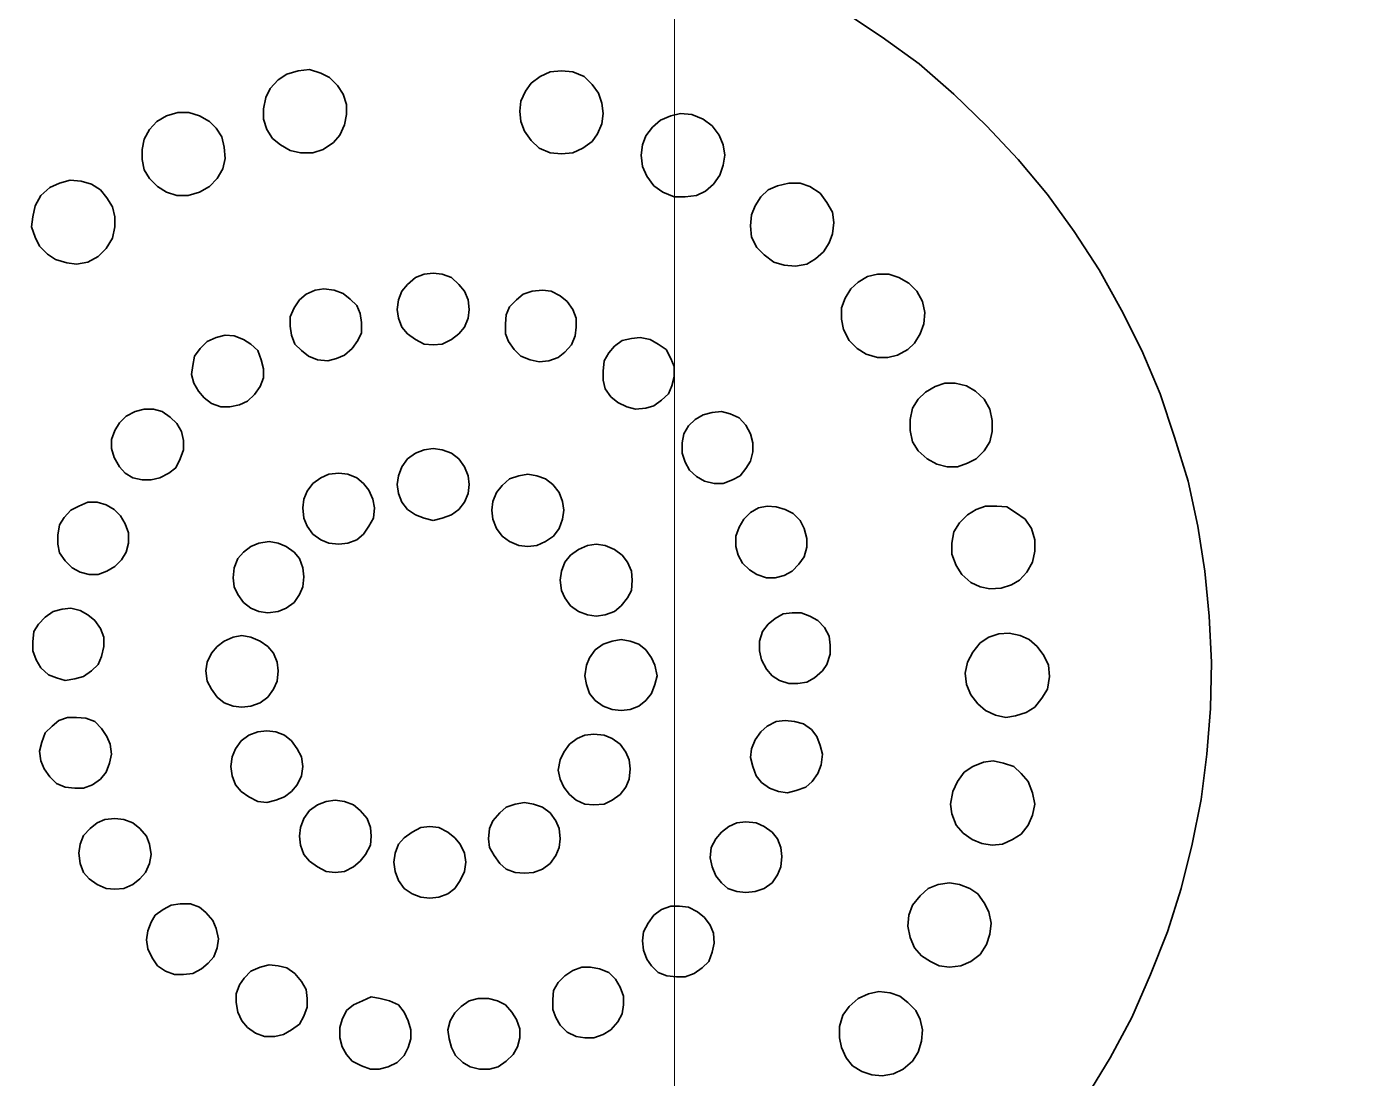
# Model space of a CAD drawing. Extents: x 3377 to 3790, y 1673 to 1846.
# Drawn here: x 3559.8056 to 3559.9181, y 1691.1385 to 1691.2265 of the extents above; entities that cross this region are included whole.
import ezdxf

# ---------------------------------------------------------------- set-up
doc = ezdxf.new("R2010")
doc.units = 0
doc.header["$LTSCALE"] = 2
doc.layers.add('. hachura', color=8, linetype='Continuous', lineweight=0)
doc.layers.add('A-PARED', color=4, linetype='Continuous')
doc.layers.add('Layer 1', color=7, linetype='Continuous')

# ---------------------------------------------------------------- blocks, each defined once
blk = doc.blocks.new('A$C65ee73db')
at = {"layer": 'Layer 1', "color": 8, "lineweight": 35}
for points in [[(0.00846, 0.40421), (0.01042, 0.40742)], [(0.025, 0.40448), (0.02579, 0.40515)], [(0.02579, 0.40515), (0.02661, 0.40554)], [(0.02661, 0.40554), (0.02755, 0.4057)], [(0.02755, 0.4057), (0.02841, 0.40562)], [(0.02841, 0.40562), (0.02924, 0.40535)], [(0.02924, 0.40535), (0.03002, 0.40488)], [(0.05966, 0.40495), (0.06041, 0.40515)], [(0.06041, 0.40515), (0.06123, 0.40515)], [(0.06123, 0.40515), (0.06201, 0.40495)], [(0.06887, 0.40495), (0.06962, 0.40515)], [(0.06962, 0.40515), (0.07036, 0.40515)], [(0.07036, 0.40515), (0.07111, 0.40488)], [(0.00665, 0.40084), (0.00846, 0.40421)], [(0.02453, 0.40374), (0.025, 0.40448)], [(0.03002, 0.40488), (0.03057, 0.40421)], [(0.03057, 0.40421), (0.03096, 0.40335)], [(0.05841, 0.40393), (0.05899, 0.40448)], [(0.05899, 0.40448), (0.05966, 0.40495)], [(0.06201, 0.40495), (0.06264, 0.4046)], [(0.06264, 0.4046), (0.06323, 0.40401)], [(0.06754, 0.40401), (0.06813, 0.4046)], [(0.06813, 0.4046), (0.06887, 0.40495)], [(0.07111, 0.40488), (0.07189, 0.40448)], [(0.07189, 0.40448), (0.07236, 0.40393)], [(0.02426, 0.4028), (0.02453, 0.40374)], [(0.03096, 0.40335), (0.03112, 0.40252)], [(0.05786, 0.40252), (0.05805, 0.40327)], [(0.05805, 0.40327), (0.05841, 0.40393)], [(0.06323, 0.40401), (0.06358, 0.40335)], [(0.06358, 0.40335), (0.06378, 0.4026)], [(0.06699, 0.4026), (0.06719, 0.40335)], [(0.06719, 0.40335), (0.06754, 0.40401)], [(0.07236, 0.40393), (0.07272, 0.40327)], [(0.07272, 0.40327), (0.07291, 0.40252)], [(0.02418, 0.40186), (0.02426, 0.4028)], [(0.02438, 0.40099), (0.02418, 0.40186)], [(0.03112, 0.40252), (0.03112, 0.40158)], [(0.04966, 0.40119), (0.05025, 0.40186)], [(0.05025, 0.40186), (0.05088, 0.40225)], [(0.05088, 0.40225), (0.05166, 0.40252)], [(0.05166, 0.40252), (0.05241, 0.40252)], [(0.05241, 0.40252), (0.05315, 0.40241)], [(0.05315, 0.40241), (0.0539, 0.40205)], [(0.0539, 0.40205), (0.05449, 0.40146)], [(0.05786, 0.40178), (0.05786, 0.40252)], [(0.05813, 0.40099), (0.05786, 0.40178)], [(0.06389, 0.40186), (0.0637, 0.40111)], [(0.06378, 0.4026), (0.06389, 0.40186)], [(0.06699, 0.40186), (0.06699, 0.4026)], [(0.06719, 0.40111), (0.06699, 0.40186)], [(0.07291, 0.40252), (0.07291, 0.40166)], [(0.07628, 0.40139), (0.07695, 0.40186)], [(0.07695, 0.40186), (0.07762, 0.40225)], [(0.07762, 0.40225), (0.07836, 0.40241)], [(0.07836, 0.40241), (0.07922, 0.40241)], [(0.07922, 0.40241), (0.07997, 0.40213)], [(0.07997, 0.40213), (0.08064, 0.40166)], [(0.00509, 0.39723), (0.00665, 0.40084)], [(0.02473, 0.40025), (0.02438, 0.40099)], [(0.03112, 0.40158), (0.03084, 0.40064)], [(0.04931, 0.40052), (0.04966, 0.40119)], [(0.05449, 0.40146), (0.05484, 0.40084)], [(0.05484, 0.40084), (0.05511, 0.40017)], [(0.05852, 0.40037), (0.05813, 0.40099)], [(0.0637, 0.40111), (0.06331, 0.40044)], [(0.06754, 0.40037), (0.06719, 0.40111)], [(0.07272, 0.40099), (0.07236, 0.40025)], [(0.07291, 0.40166), (0.07272, 0.40099)], [(0.07566, 0.39997), (0.07593, 0.40072)], [(0.07593, 0.40072), (0.07628, 0.40139)], [(0.08064, 0.40166), (0.08111, 0.40111)], [(0.08111, 0.40111), (0.08146, 0.40037)], [(0.02539, 0.39958), (0.02473, 0.40025)], [(0.02606, 0.39903), (0.02539, 0.39958)], [(0.0303, 0.3999), (0.02955, 0.39923)], [(0.03084, 0.40064), (0.0303, 0.3999)], [(0.04919, 0.39978), (0.04931, 0.40052)], [(0.04919, 0.39903), (0.04919, 0.39978)], [(0.05511, 0.40017), (0.05511, 0.39931)], [(0.05907, 0.39978), (0.05852, 0.40037)], [(0.05974, 0.39943), (0.05907, 0.39978)], [(0.06276, 0.3999), (0.06209, 0.39943)], [(0.06331, 0.40044), (0.06276, 0.3999)], [(0.06801, 0.39978), (0.06754, 0.40037)], [(0.06876, 0.39943), (0.06801, 0.39978)], [(0.07178, 0.39978), (0.07103, 0.39943)], [(0.07236, 0.40025), (0.07178, 0.39978)], [(0.07566, 0.39923), (0.07566, 0.39997)], [(0.08146, 0.40037), (0.08158, 0.39958)], [(0.08158, 0.39958), (0.08158, 0.39884)], [(0.02688, 0.39876), (0.02606, 0.39903)], [(0.02783, 0.39864), (0.02688, 0.39876)], [(0.02869, 0.39884), (0.02783, 0.39864)], [(0.02955, 0.39923), (0.02869, 0.39884)], [(0.04947, 0.39829), (0.04919, 0.39903)], [(0.05503, 0.39856), (0.05464, 0.3979)], [(0.05511, 0.39931), (0.05503, 0.39856)], [(0.06048, 0.39923), (0.05974, 0.39943)], [(0.06135, 0.39923), (0.06048, 0.39923)], [(0.06209, 0.39943), (0.06135, 0.39923)], [(0.06954, 0.39923), (0.06876, 0.39943)], [(0.07029, 0.39911), (0.06954, 0.39923)], [(0.07103, 0.39943), (0.07029, 0.39911)], [(0.07573, 0.39848), (0.07566, 0.39923)], [(0.07613, 0.39782), (0.07573, 0.39848)], [(0.08158, 0.39884), (0.0813, 0.39809)], [(0.04327, 0.39715), (0.04402, 0.39743)], [(0.04402, 0.39743), (0.04476, 0.39743)], [(0.04476, 0.39743), (0.04555, 0.39735)], [(0.04555, 0.39735), (0.04629, 0.39707)], [(0.04986, 0.39762), (0.04947, 0.39829)], [(0.05041, 0.39707), (0.04986, 0.39762)], [(0.05409, 0.39735), (0.05343, 0.39688)], [(0.05464, 0.3979), (0.05409, 0.39735)], [(0.07668, 0.39715), (0.07613, 0.39782)], [(0.08091, 0.39754), (0.08036, 0.39696)], [(0.0813, 0.39809), (0.08091, 0.39754)], [(0.00368, 0.39366), (0.00509, 0.39723)], [(0.02014, 0.39613), (0.02096, 0.39649)], [(0.02096, 0.39649), (0.02191, 0.3966)], [(0.02191, 0.3966), (0.02277, 0.39649)], [(0.02277, 0.39649), (0.02351, 0.39613)], [(0.04206, 0.39613), (0.04261, 0.39668)], [(0.04261, 0.39668), (0.04327, 0.39715)], [(0.04629, 0.39707), (0.04684, 0.39649)], [(0.04684, 0.39649), (0.04723, 0.39594)], [(0.05119, 0.39676), (0.05041, 0.39707)], [(0.05194, 0.3966), (0.05119, 0.39676)], [(0.05268, 0.3966), (0.05194, 0.3966)], [(0.05343, 0.39688), (0.05268, 0.3966)], [(0.07734, 0.39668), (0.07668, 0.39715)], [(0.07809, 0.39649), (0.07734, 0.39668)], [(0.07883, 0.39641), (0.07809, 0.39649)], [(0.07958, 0.3966), (0.07883, 0.39641)], [(0.08036, 0.39696), (0.07958, 0.3966)], [(0.08346, 0.39574), (0.08393, 0.39629)], [(0.08393, 0.39629), (0.08448, 0.39676)], [(0.08448, 0.39676), (0.08522, 0.39715)], [(0.08522, 0.39715), (0.08601, 0.39723)], [(0.08601, 0.39723), (0.08675, 0.39723)], [(0.08675, 0.39723), (0.0875, 0.39696)], [(0.0875, 0.39696), (0.08816, 0.39649)], [(0.08816, 0.39649), (0.08863, 0.39582)], [(0.01881, 0.39472), (0.01936, 0.39554)], [(0.01936, 0.39554), (0.02014, 0.39613)], [(0.02351, 0.39613), (0.02426, 0.39566)], [(0.02426, 0.39566), (0.02485, 0.395)], [(0.04159, 0.3946), (0.04178, 0.39535)], [(0.04178, 0.39535), (0.04206, 0.39613)], [(0.04723, 0.39594), (0.04751, 0.39519)], [(0.04751, 0.39519), (0.04759, 0.39441)], [(0.08318, 0.395), (0.08346, 0.39574)], [(0.08863, 0.39582), (0.08899, 0.39507)], [(0.08899, 0.39507), (0.0891, 0.39433)], [(0.01853, 0.39386), (0.01881, 0.39472)], [(0.02485, 0.395), (0.0252, 0.39413)], [(0.0252, 0.39413), (0.02539, 0.39319)], [(0.04167, 0.39378), (0.04159, 0.3946)], [(0.04759, 0.39441), (0.04751, 0.39366)], [(0.08307, 0.39425), (0.08318, 0.395)], [(0.08326, 0.39339), (0.08307, 0.39425)], [(0.0891, 0.39433), (0.08899, 0.39358)], [(0.00254, 0.39002), (0.00368, 0.39366)], [(0.01842, 0.39292), (0.01853, 0.39386)], [(0.01861, 0.39198), (0.01842, 0.39292)], [(0.02539, 0.39319), (0.02532, 0.39225)], [(0.04194, 0.39311), (0.04167, 0.39378)], [(0.04241, 0.39245), (0.04194, 0.39311)], [(0.04711, 0.39292), (0.04664, 0.39225)], [(0.04751, 0.39366), (0.04711, 0.39292)], [(0.08354, 0.39272), (0.08326, 0.39339)], [(0.08871, 0.39284), (0.08836, 0.39225)], [(0.08899, 0.39358), (0.08871, 0.39284)], [(0.019, 0.39123), (0.01861, 0.39198)], [(0.02532, 0.39225), (0.025, 0.39143)], [(0.043, 0.39198), (0.04241, 0.39245)], [(0.04374, 0.39158), (0.043, 0.39198)], [(0.04602, 0.39178), (0.04523, 0.39151)], [(0.04664, 0.39225), (0.04602, 0.39178)], [(0.08412, 0.39205), (0.08354, 0.39272)], [(0.08467, 0.39158), (0.08412, 0.39205)], [(0.08769, 0.39178), (0.08703, 0.39143)], [(0.08836, 0.39225), (0.08769, 0.39178)], [(0.01955, 0.39049), (0.019, 0.39123)], [(0.02438, 0.39064), (0.02371, 0.39002)], [(0.025, 0.39143), (0.02438, 0.39064)], [(0.04449, 0.39151), (0.04374, 0.39158)], [(0.04523, 0.39151), (0.04449, 0.39151)], [(0.06389, 0.39049), (0.06464, 0.39076)], [(0.06464, 0.39076), (0.06538, 0.39084)], [(0.06538, 0.39084), (0.06613, 0.39076)], [(0.06613, 0.39076), (0.06687, 0.39049)], [(0.08542, 0.39131), (0.08467, 0.39158)], [(0.08628, 0.39131), (0.08542, 0.39131)], [(0.08703, 0.39143), (0.08628, 0.39131)], [(0.0016, 0.38633), (0.00254, 0.39002)], [(0.02022, 0.39002), (0.01955, 0.39049)], [(0.02108, 0.3897), (0.02022, 0.39002)], [(0.02191, 0.38955), (0.02108, 0.3897)], [(0.02285, 0.3897), (0.02191, 0.38955)], [(0.02371, 0.39002), (0.02285, 0.3897)], [(0.03629, 0.38888), (0.03676, 0.38955)], [(0.03676, 0.38955), (0.03743, 0.39002)], [(0.03743, 0.39002), (0.03818, 0.39029)], [(0.03818, 0.39029), (0.03896, 0.39037)], [(0.03896, 0.39037), (0.0397, 0.39029)], [(0.0397, 0.39029), (0.04045, 0.39002)], [(0.04045, 0.39002), (0.041, 0.38955)], [(0.041, 0.38955), (0.04147, 0.38896)], [(0.06284, 0.38935), (0.06331, 0.39002)], [(0.06331, 0.39002), (0.06389, 0.39049)], [(0.06687, 0.39049), (0.06754, 0.39002)], [(0.06754, 0.39002), (0.06801, 0.38935)], [(0.08965, 0.38923), (0.09024, 0.3897)], [(0.09024, 0.3897), (0.09099, 0.39002)], [(0.09099, 0.39002), (0.09173, 0.39009)], [(0.09173, 0.39009), (0.09248, 0.39002)], [(0.09248, 0.39002), (0.09322, 0.3897)], [(0.09322, 0.3897), (0.09389, 0.38923)], [(0.03602, 0.38821), (0.03629, 0.38888)], [(0.04147, 0.38896), (0.04178, 0.38821)], [(0.05531, 0.38794), (0.05597, 0.38841)], [(0.05597, 0.38841), (0.05672, 0.38868)], [(0.05672, 0.38868), (0.05746, 0.38876)], [(0.05746, 0.38876), (0.05825, 0.38868)], [(0.05825, 0.38868), (0.05899, 0.38841)], [(0.05899, 0.38841), (0.05954, 0.38794)], [(0.06237, 0.38782), (0.06248, 0.3886)], [(0.06248, 0.3886), (0.06284, 0.38935)], [(0.06801, 0.38935), (0.06829, 0.3886)], [(0.06829, 0.3886), (0.0684, 0.38782)], [(0.07178, 0.38821), (0.07252, 0.3886)], [(0.07252, 0.3886), (0.0733, 0.38868)], [(0.0733, 0.38868), (0.07405, 0.3886)], [(0.07405, 0.3886), (0.07479, 0.38821)], [(0.08883, 0.38794), (0.08918, 0.38868)], [(0.08918, 0.38868), (0.08965, 0.38923)], [(0.09389, 0.38923), (0.09436, 0.38868)], [(0.09436, 0.38868), (0.09463, 0.38794)], [(0.03594, 0.38735), (0.03602, 0.38821)], [(0.03602, 0.38661), (0.03594, 0.38735)], [(0.04178, 0.38821), (0.04194, 0.38747)], [(0.04194, 0.38747), (0.04186, 0.38661)], [(0.05456, 0.38661), (0.05484, 0.38727)], [(0.05484, 0.38727), (0.05531, 0.38794)], [(0.05954, 0.38794), (0.06001, 0.38727)], [(0.06001, 0.38727), (0.06041, 0.38661)], [(0.06248, 0.38708), (0.06237, 0.38782)], [(0.0684, 0.38782), (0.06829, 0.38708)], [(0.07036, 0.38641), (0.07076, 0.38719)], [(0.07076, 0.38719), (0.07123, 0.38774)], [(0.07123, 0.38774), (0.07178, 0.38821)], [(0.07479, 0.38821), (0.07546, 0.38774)], [(0.07546, 0.38774), (0.07593, 0.38719)], [(0.07593, 0.38719), (0.07621, 0.38641)], [(0.08871, 0.38719), (0.08883, 0.38794)], [(0.08883, 0.38633), (0.08871, 0.38719)], [(0.09463, 0.38794), (0.09475, 0.38708)], [(0.00085, 0.38257), (0.0016, 0.38633)], [(0.01665, 0.38594), (0.01747, 0.38633)], [(0.01747, 0.38633), (0.01834, 0.38641)], [(0.01834, 0.38641), (0.0192, 0.38625)], [(0.0192, 0.38625), (0.02002, 0.38594)], [(0.03629, 0.38586), (0.03602, 0.38661)], [(0.04186, 0.38661), (0.04147, 0.38586)], [(0.05449, 0.38586), (0.05456, 0.38661)], [(0.06041, 0.38661), (0.06048, 0.38586)], [(0.06284, 0.38633), (0.06248, 0.38708)], [(0.06331, 0.38578), (0.06284, 0.38633)], [(0.06801, 0.38633), (0.06754, 0.38578)], [(0.06829, 0.38708), (0.06801, 0.38633)], [(0.07029, 0.38566), (0.07036, 0.38641)], [(0.07621, 0.38641), (0.07628, 0.38566)], [(0.0891, 0.38566), (0.08883, 0.38633)], [(0.09463, 0.38633), (0.09436, 0.38559)], [(0.09475, 0.38708), (0.09463, 0.38633)], [(0.01532, 0.38472), (0.01591, 0.38547)], [(0.01591, 0.38547), (0.01665, 0.38594)], [(0.02002, 0.38594), (0.02077, 0.38539)], [(0.02077, 0.38539), (0.02136, 0.38472)], [(0.03676, 0.38531), (0.03629, 0.38586)], [(0.03743, 0.38484), (0.03676, 0.38531)], [(0.041, 0.38531), (0.04037, 0.38484)], [(0.04147, 0.38586), (0.041, 0.38531)], [(0.05456, 0.385), (0.05449, 0.38586)], [(0.05484, 0.38437), (0.05456, 0.385)], [(0.06041, 0.385), (0.06013, 0.38437)], [(0.06048, 0.38586), (0.06041, 0.385)], [(0.06389, 0.38531), (0.06331, 0.38578)], [(0.06464, 0.38492), (0.06389, 0.38531)], [(0.06538, 0.38484), (0.06464, 0.38492)], [(0.06613, 0.38492), (0.06538, 0.38484)], [(0.06687, 0.38531), (0.06613, 0.38492)], [(0.06754, 0.38578), (0.06687, 0.38531)], [(0.07036, 0.38492), (0.07029, 0.38566)], [(0.07064, 0.38417), (0.07036, 0.38492)], [(0.07621, 0.38492), (0.07593, 0.38417)], [(0.07628, 0.38566), (0.07621, 0.38492)], [(0.08965, 0.385), (0.0891, 0.38566)], [(0.09024, 0.38453), (0.08965, 0.385)], [(0.09381, 0.385), (0.09322, 0.38453)], [(0.09436, 0.38559), (0.09381, 0.385)], [(0.01477, 0.38296), (0.01497, 0.3839)], [(0.01497, 0.3839), (0.01532, 0.38472)], [(0.02136, 0.38472), (0.02171, 0.38378)], [(0.02171, 0.38378), (0.02183, 0.38296)], [(0.0381, 0.38453), (0.03743, 0.38484)], [(0.03896, 0.38445), (0.0381, 0.38453)], [(0.0397, 0.38453), (0.03896, 0.38445)], [(0.04037, 0.38484), (0.0397, 0.38453)], [(0.05531, 0.3837), (0.05484, 0.38437)], [(0.06013, 0.38437), (0.05954, 0.3837)], [(0.07123, 0.38351), (0.07064, 0.38417)], [(0.07593, 0.38417), (0.07546, 0.38351)], [(0.09099, 0.38425), (0.09024, 0.38453)], [(0.09173, 0.38417), (0.09099, 0.38425)], [(0.09259, 0.38425), (0.09173, 0.38417)], [(0.09322, 0.38453), (0.09259, 0.38425)], [(0.01497, 0.38202), (0.01477, 0.38296)], [(0.02183, 0.38296), (0.02163, 0.3819)], [(0.04947, 0.38217), (0.05013, 0.38265)], [(0.05013, 0.38265), (0.0508, 0.38296)], [(0.0508, 0.38296), (0.05166, 0.38304)], [(0.05166, 0.38304), (0.05241, 0.38296)], [(0.05241, 0.38296), (0.05315, 0.38265)], [(0.05315, 0.38265), (0.0537, 0.38217)], [(0.05597, 0.38323), (0.05531, 0.3837)], [(0.05672, 0.38296), (0.05597, 0.38323)], [(0.05746, 0.38284), (0.05672, 0.38296)], [(0.05825, 0.38296), (0.05746, 0.38284)], [(0.05899, 0.38323), (0.05825, 0.38296)], [(0.05954, 0.3837), (0.05899, 0.38323)], [(0.07178, 0.38304), (0.07123, 0.38351)], [(0.07252, 0.38276), (0.07178, 0.38304)], [(0.0733, 0.38265), (0.07252, 0.38276)], [(0.07405, 0.38276), (0.0733, 0.38265)], [(0.07479, 0.38304), (0.07405, 0.38276)], [(0.07546, 0.38351), (0.07479, 0.38304)], [(0.07754, 0.38237), (0.07828, 0.38265)], [(0.07828, 0.38265), (0.07903, 0.38284)], [(0.07903, 0.38284), (0.07977, 0.38276)], [(0.07977, 0.38276), (0.08052, 0.38237)], [(0.00038, 0.3788), (0.00085, 0.38257)], [(0.01532, 0.38108), (0.01497, 0.38202)], [(0.02163, 0.3819), (0.02124, 0.38108)], [(0.03339, 0.38108), (0.03394, 0.38155)], [(0.03394, 0.38155), (0.03473, 0.38182)], [(0.03473, 0.38182), (0.03547, 0.38202)], [(0.03547, 0.38202), (0.03622, 0.3819)], [(0.03622, 0.3819), (0.03696, 0.38163)], [(0.03696, 0.38163), (0.03763, 0.38116)], [(0.04872, 0.38088), (0.049, 0.38155)], [(0.049, 0.38155), (0.04947, 0.38217)], [(0.0537, 0.38217), (0.05417, 0.38155)], [(0.05417, 0.38155), (0.05449, 0.38088)], [(0.07648, 0.38135), (0.07695, 0.3819)], [(0.07695, 0.3819), (0.07754, 0.38237)], [(0.08052, 0.38237), (0.08118, 0.3819)], [(0.08118, 0.3819), (0.08166, 0.38135)], [(0.09361, 0.38135), (0.09436, 0.38163)], [(0.09436, 0.38163), (0.0951, 0.38163)], [(0.0951, 0.38163), (0.09589, 0.38155)], [(0.09589, 0.38155), (0.09663, 0.38123)], [(0.01591, 0.38041), (0.01532, 0.38108)], [(0.01653, 0.37982), (0.01591, 0.38041)], [(0.02124, 0.38108), (0.02069, 0.38029)], [(0.03265, 0.37967), (0.03292, 0.38041)], [(0.03292, 0.38041), (0.03339, 0.38108)], [(0.03763, 0.38116), (0.0381, 0.38061)], [(0.0381, 0.38061), (0.03837, 0.37982)], [(0.04864, 0.38002), (0.04872, 0.38088)], [(0.05449, 0.38088), (0.05464, 0.38014)], [(0.07601, 0.37982), (0.07613, 0.38061)], [(0.07613, 0.38061), (0.07648, 0.38135)], [(0.08166, 0.38135), (0.08193, 0.38061)], [(0.08193, 0.38061), (0.08205, 0.37982)], [(0.09248, 0.38029), (0.09295, 0.38088)], [(0.09295, 0.38088), (0.09361, 0.38135)], [(0.09663, 0.38123), (0.09718, 0.38069)], [(0.09718, 0.38069), (0.09765, 0.38002)], [(0.0174, 0.37955), (0.01653, 0.37982)], [(0.01826, 0.37935), (0.0174, 0.37955)], [(0.01908, 0.37947), (0.01826, 0.37935)], [(0.01995, 0.37982), (0.01908, 0.37947)], [(0.02069, 0.38029), (0.01995, 0.37982)], [(0.03253, 0.3788), (0.03265, 0.37967)], [(0.03837, 0.37982), (0.03857, 0.37908)], [(0.04872, 0.37927), (0.04864, 0.38002)], [(0.049, 0.37861), (0.04872, 0.37927)], [(0.05449, 0.37927), (0.05417, 0.37861)], [(0.05464, 0.38014), (0.05449, 0.37927)], [(0.07613, 0.379), (0.07601, 0.37982)], [(0.08205, 0.37982), (0.08193, 0.379)], [(0.09201, 0.3788), (0.0922, 0.37955)], [(0.0922, 0.37955), (0.09248, 0.38029)], [(0.09765, 0.38002), (0.09793, 0.37935)], [(0.09793, 0.37935), (0.09804, 0.37853)], [(0.00007, 0.37496), (0.00038, 0.3788)], [(0.03273, 0.37806), (0.03253, 0.3788)], [(0.03849, 0.37833), (0.03818, 0.37759)], [(0.03857, 0.37908), (0.03849, 0.37833)], [(0.04947, 0.37794), (0.049, 0.37861)], [(0.05417, 0.37861), (0.0537, 0.37794)], [(0.07648, 0.37833), (0.07613, 0.379)], [(0.07695, 0.37767), (0.07648, 0.37833)], [(0.08166, 0.37833), (0.08118, 0.37767)], [(0.08193, 0.379), (0.08166, 0.37833)], [(0.09212, 0.37794), (0.09201, 0.3788)], [(0.09804, 0.37853), (0.09785, 0.37778)], [(0.033, 0.37731), (0.03273, 0.37806)], [(0.03347, 0.37673), (0.033, 0.37731)], [(0.03818, 0.37759), (0.03771, 0.37692)], [(0.05013, 0.37747), (0.04947, 0.37794)], [(0.0508, 0.3772), (0.05013, 0.37747)], [(0.05166, 0.37712), (0.0508, 0.3772)], [(0.05241, 0.3772), (0.05166, 0.37712)], [(0.05307, 0.37747), (0.05241, 0.3772)], [(0.0537, 0.37794), (0.05307, 0.37747)], [(0.07754, 0.3772), (0.07695, 0.37767)], [(0.07828, 0.37692), (0.07754, 0.3772)], [(0.08052, 0.3772), (0.07977, 0.37692)], [(0.08118, 0.37767), (0.08052, 0.3772)], [(0.0924, 0.37731), (0.09212, 0.37794)], [(0.09287, 0.37665), (0.0924, 0.37731)], [(0.09785, 0.37778), (0.09757, 0.377)], [(0.03414, 0.37626), (0.03347, 0.37673)], [(0.03488, 0.37606), (0.03414, 0.37626)], [(0.03567, 0.37598), (0.03488, 0.37606)], [(0.03641, 0.37606), (0.03567, 0.37598)], [(0.03716, 0.37645), (0.03641, 0.37606)], [(0.03771, 0.37692), (0.03716, 0.37645)], [(0.07903, 0.37684), (0.07828, 0.37692)], [(0.07977, 0.37692), (0.07903, 0.37684)], [(0.09342, 0.37606), (0.09287, 0.37665)], [(0.09416, 0.37578), (0.09342, 0.37606)], [(0.09644, 0.37598), (0.09569, 0.37571)], [(0.09698, 0.37645), (0.09644, 0.37598)], [(0.09757, 0.377), (0.09698, 0.37645)], [(-0.00001, 0.37108), (0.00007, 0.37496)], [(0.01418, 0.3741), (0.01477, 0.37484)], [(0.01477, 0.37484), (0.01551, 0.37531)], [(0.01551, 0.37531), (0.01638, 0.37559)], [(0.01638, 0.37559), (0.0172, 0.37571)], [(0.0172, 0.37571), (0.01806, 0.37551)], [(0.01806, 0.37551), (0.01889, 0.37512)], [(0.01889, 0.37512), (0.01955, 0.37457)], [(0.04731, 0.37429), (0.0479, 0.37477)], [(0.0479, 0.37477), (0.04864, 0.37504)], [(0.04864, 0.37504), (0.04939, 0.37512)], [(0.04939, 0.37512), (0.05013, 0.37504)], [(0.05013, 0.37504), (0.05088, 0.37477)], [(0.05088, 0.37477), (0.05155, 0.37429)], [(0.07958, 0.37449), (0.08036, 0.37477)], [(0.08036, 0.37477), (0.08111, 0.37484)], [(0.08111, 0.37484), (0.08185, 0.37477)], [(0.08185, 0.37477), (0.0826, 0.37449)], [(0.09495, 0.37571), (0.09416, 0.37578)], [(0.09569, 0.37571), (0.09495, 0.37571)], [(0.01371, 0.37335), (0.01418, 0.3741)], [(0.01955, 0.37457), (0.02014, 0.37382)], [(0.02014, 0.37382), (0.02049, 0.37296)], [(0.04657, 0.37296), (0.04684, 0.37371)], [(0.04684, 0.37371), (0.04731, 0.37429)], [(0.05155, 0.37429), (0.05202, 0.37371)], [(0.05202, 0.37371), (0.05229, 0.37296)], [(0.07848, 0.37335), (0.07895, 0.37402)], [(0.07895, 0.37402), (0.07958, 0.37449)], [(0.0826, 0.37449), (0.08318, 0.37402)], [(0.08318, 0.37402), (0.08365, 0.37335)], [(0.01355, 0.37229), (0.01371, 0.37335)], [(0.02049, 0.37296), (0.02061, 0.37202)], [(0.0332, 0.37241), (0.03386, 0.37277)], [(0.03386, 0.37277), (0.03461, 0.37288)], [(0.03461, 0.37288), (0.03535, 0.37288)], [(0.03535, 0.37288), (0.03614, 0.37261)], [(0.03614, 0.37261), (0.03676, 0.37222)], [(0.04637, 0.37222), (0.04657, 0.37296)], [(0.05229, 0.37296), (0.05241, 0.37222)], [(0.07809, 0.37182), (0.07817, 0.37269)], [(0.07817, 0.37269), (0.07848, 0.37335)], [(0.08365, 0.37335), (0.08401, 0.37269)], [(0.08401, 0.37269), (0.08412, 0.37182)], [(0.0951, 0.37249), (0.09589, 0.37261)], [(0.09589, 0.37261), (0.09663, 0.37241)], [(0.01363, 0.37135), (0.01355, 0.37229)], [(0.02061, 0.37202), (0.02042, 0.37108)], [(0.03218, 0.37128), (0.03253, 0.37182)], [(0.03253, 0.37182), (0.0332, 0.37241)], [(0.03676, 0.37222), (0.03723, 0.37167)], [(0.03723, 0.37167), (0.03763, 0.37088)], [(0.04657, 0.37135), (0.04637, 0.37222)], [(0.05241, 0.37222), (0.05229, 0.37135)], [(0.07817, 0.37108), (0.07809, 0.37182)], [(0.08412, 0.37182), (0.08401, 0.37108)], [(0.09314, 0.37128), (0.09369, 0.37182)], [(0.09369, 0.37182), (0.09436, 0.37229)], [(0.09436, 0.37229), (0.0951, 0.37249)], [(0.09663, 0.37241), (0.0973, 0.37214)], [(0.0973, 0.37214), (0.09793, 0.37155)], [(0.09793, 0.37155), (0.09832, 0.37088)], [(0.00019, 0.36724), (-0.00001, 0.37108)], [(0.01403, 0.37053), (0.01363, 0.37135)], [(0.01457, 0.36979), (0.01403, 0.37053)], [(0.02042, 0.37108), (0.01995, 0.37026)], [(0.0319, 0.37041), (0.03218, 0.37128)], [(0.0319, 0.36967), (0.0319, 0.37041)], [(0.03763, 0.37088), (0.03782, 0.37014)], [(0.04684, 0.37073), (0.04657, 0.37135)], [(0.04731, 0.37006), (0.04684, 0.37073)], [(0.05202, 0.37073), (0.05155, 0.37006)], [(0.05229, 0.37135), (0.05202, 0.37073)], [(0.07848, 0.37033), (0.07817, 0.37108)], [(0.07895, 0.36979), (0.07848, 0.37033)], [(0.08365, 0.37033), (0.08318, 0.36979)], [(0.08401, 0.37108), (0.08365, 0.37033)], [(0.09267, 0.36979), (0.09287, 0.37061)], [(0.09287, 0.37061), (0.09314, 0.37128)], [(0.09832, 0.37088), (0.09859, 0.37014)], [(0.01524, 0.3692), (0.01457, 0.36979)], [(0.01599, 0.36885), (0.01524, 0.3692)], [(0.01936, 0.36947), (0.01861, 0.369)], [(0.01995, 0.37026), (0.01936, 0.36947)], [(0.03198, 0.36892), (0.0319, 0.36967)], [(0.03782, 0.36932), (0.03755, 0.36853)], [(0.03782, 0.37014), (0.03782, 0.36932)], [(0.0479, 0.36959), (0.04731, 0.37006)], [(0.04864, 0.36932), (0.0479, 0.36959)], [(0.04939, 0.3692), (0.04864, 0.36932)], [(0.05013, 0.36932), (0.04939, 0.3692)], [(0.05088, 0.36959), (0.05013, 0.36932)], [(0.05155, 0.37006), (0.05088, 0.36959)], [(0.07958, 0.36932), (0.07895, 0.36979)], [(0.08036, 0.369), (0.07958, 0.36932)], [(0.0826, 0.36932), (0.08185, 0.369)], [(0.08318, 0.36979), (0.0826, 0.36932)], [(0.09267, 0.369), (0.09267, 0.36979)], [(0.09859, 0.36939), (0.09851, 0.36853)], [(0.09859, 0.37014), (0.09859, 0.36939)], [(0.01693, 0.36865), (0.01599, 0.36885)], [(0.01779, 0.36873), (0.01693, 0.36865)], [(0.01861, 0.369), (0.01779, 0.36873)], [(0.03237, 0.36818), (0.03198, 0.36892)], [(0.03292, 0.36759), (0.03237, 0.36818)], [(0.03755, 0.36853), (0.03708, 0.3679)], [(0.08111, 0.36885), (0.08036, 0.369)], [(0.08185, 0.369), (0.08111, 0.36885)], [(0.09295, 0.36826), (0.09267, 0.369)], [(0.09342, 0.36759), (0.09295, 0.36826)], [(0.09851, 0.36853), (0.09812, 0.3679)], [(0.00054, 0.36347), (0.00019, 0.36724)], [(0.03359, 0.36724), (0.03292, 0.36759)], [(0.03433, 0.36696), (0.03359, 0.36724)], [(0.03508, 0.36696), (0.03433, 0.36696)], [(0.03582, 0.36704), (0.03508, 0.36696)], [(0.03649, 0.36743), (0.03582, 0.36704)], [(0.03708, 0.3679), (0.03649, 0.36743)], [(0.04994, 0.36685), (0.05072, 0.36712)], [(0.05072, 0.36712), (0.05147, 0.36724)], [(0.05147, 0.36724), (0.05221, 0.36712)], [(0.05221, 0.36712), (0.05296, 0.36685)], [(0.07809, 0.36685), (0.07895, 0.36696)], [(0.07895, 0.36696), (0.0797, 0.36685)], [(0.094, 0.36712), (0.09342, 0.36759)], [(0.09463, 0.36677), (0.094, 0.36712)], [(0.09757, 0.36732), (0.09691, 0.36685)], [(0.09812, 0.3679), (0.09757, 0.36732)], [(0.04884, 0.36571), (0.04939, 0.36638)], [(0.04939, 0.36638), (0.04994, 0.36685)], [(0.05296, 0.36685), (0.05362, 0.36638)], [(0.05362, 0.36638), (0.05409, 0.36571)], [(0.07628, 0.36543), (0.07675, 0.3661)], [(0.07675, 0.3661), (0.07742, 0.36657)], [(0.07742, 0.36657), (0.07809, 0.36685)], [(0.0797, 0.36685), (0.08036, 0.36657)], [(0.08036, 0.36657), (0.08099, 0.3661)], [(0.08099, 0.3661), (0.08146, 0.36543)], [(0.09542, 0.36657), (0.09463, 0.36677)], [(0.09616, 0.36665), (0.09542, 0.36657)], [(0.09691, 0.36685), (0.09616, 0.36665)], [(0.01673, 0.36461), (0.01759, 0.36489)], [(0.01759, 0.36489), (0.01853, 0.36496)], [(0.01853, 0.36496), (0.01936, 0.36477)], [(0.01936, 0.36477), (0.02014, 0.36441)], [(0.04845, 0.36422), (0.04853, 0.36508)], [(0.04853, 0.36508), (0.04884, 0.36571)], [(0.05409, 0.36571), (0.05437, 0.36508)], [(0.05437, 0.36508), (0.05449, 0.36422)], [(0.07593, 0.36394), (0.07601, 0.36477)], [(0.07601, 0.36477), (0.07628, 0.36543)], [(0.08146, 0.36543), (0.08177, 0.36477)], [(0.08177, 0.36477), (0.08185, 0.36402)], [(0.01497, 0.36273), (0.01544, 0.36355)], [(0.01544, 0.36355), (0.01606, 0.36422)], [(0.01606, 0.36422), (0.01673, 0.36461)], [(0.02014, 0.36441), (0.02089, 0.36375)], [(0.02089, 0.36375), (0.02136, 0.363)], [(0.03508, 0.36347), (0.03574, 0.36383)], [(0.03574, 0.36383), (0.03649, 0.36402)], [(0.03649, 0.36402), (0.03723, 0.36402)], [(0.03723, 0.36402), (0.03802, 0.36375)], [(0.03802, 0.36375), (0.03865, 0.36336)], [(0.04853, 0.36347), (0.04845, 0.36422)], [(0.05449, 0.36422), (0.05437, 0.36347)], [(0.07601, 0.3632), (0.07593, 0.36394)], [(0.08185, 0.36402), (0.08177, 0.3632)], [(0.0924, 0.36347), (0.09314, 0.36375)], [(0.09314, 0.36375), (0.09389, 0.36375)], [(0.09389, 0.36375), (0.09463, 0.36355)], [(0.09463, 0.36355), (0.0953, 0.3632)], [(0.00113, 0.35971), (0.00054, 0.36347)], [(0.01477, 0.36179), (0.01497, 0.36273)], [(0.02136, 0.363), (0.02171, 0.36206)], [(0.03406, 0.36226), (0.03453, 0.36289)], [(0.03453, 0.36289), (0.03508, 0.36347)], [(0.03865, 0.36336), (0.03923, 0.36281)], [(0.03923, 0.36281), (0.03959, 0.36214)], [(0.04884, 0.36273), (0.04853, 0.36347)], [(0.04931, 0.36214), (0.04884, 0.36273)], [(0.05409, 0.36273), (0.05362, 0.36214)], [(0.05437, 0.36347), (0.05409, 0.36273)], [(0.07628, 0.36242), (0.07601, 0.3632)], [(0.07675, 0.36187), (0.07628, 0.36242)], [(0.08146, 0.36242), (0.08099, 0.36187)], [(0.08177, 0.3632), (0.08146, 0.36242)], [(0.09079, 0.36187), (0.09118, 0.36253)], [(0.09118, 0.36253), (0.09173, 0.36308)], [(0.09173, 0.36308), (0.0924, 0.36347)], [(0.0953, 0.3632), (0.09589, 0.36261)], [(0.09589, 0.36261), (0.09636, 0.36194)], [(0.01477, 0.36085), (0.01477, 0.36179)], [(0.02171, 0.36206), (0.02171, 0.36112)], [(0.03386, 0.36147), (0.03406, 0.36226)], [(0.03386, 0.36073), (0.03386, 0.36147)], [(0.03959, 0.36214), (0.03978, 0.3614)], [(0.03978, 0.3614), (0.03978, 0.36053)], [(0.04994, 0.36167), (0.04931, 0.36214)], [(0.05072, 0.36132), (0.04994, 0.36167)], [(0.05147, 0.3612), (0.05072, 0.36132)], [(0.05221, 0.36132), (0.05147, 0.3612)], [(0.05296, 0.36167), (0.05221, 0.36132)], [(0.05362, 0.36214), (0.05296, 0.36167)], [(0.0557, 0.361), (0.05645, 0.36132)], [(0.05645, 0.36132), (0.05719, 0.3614)], [(0.05719, 0.3614), (0.05794, 0.36132)], [(0.05794, 0.36132), (0.05872, 0.361)], [(0.07742, 0.3614), (0.07675, 0.36187)], [(0.07809, 0.36112), (0.07742, 0.3614)], [(0.08036, 0.3614), (0.0797, 0.36112)], [(0.08099, 0.36187), (0.08036, 0.3614)], [(0.09059, 0.36112), (0.09079, 0.36187)], [(0.09636, 0.36194), (0.09651, 0.3612)], [(0.01504, 0.35991), (0.01477, 0.36085)], [(0.02155, 0.36018), (0.02108, 0.35944)], [(0.02171, 0.36112), (0.02155, 0.36018)], [(0.03406, 0.35991), (0.03386, 0.36073)], [(0.03978, 0.36053), (0.03951, 0.35979)], [(0.05456, 0.35991), (0.05503, 0.36053)], [(0.05503, 0.36053), (0.0557, 0.361)], [(0.05872, 0.361), (0.05935, 0.36053)], [(0.05935, 0.36053), (0.05982, 0.35991)], [(0.07048, 0.35971), (0.07095, 0.36038)], [(0.07095, 0.36038), (0.0715, 0.36085)], [(0.0715, 0.36085), (0.07225, 0.36112)], [(0.07225, 0.36112), (0.07299, 0.3612)], [(0.07299, 0.3612), (0.07385, 0.36112)], [(0.07385, 0.36112), (0.07452, 0.36085)], [(0.07452, 0.36085), (0.07519, 0.36038)], [(0.07519, 0.36038), (0.07566, 0.35971)], [(0.07883, 0.361), (0.07809, 0.36112)], [(0.0797, 0.36112), (0.07883, 0.361)], [(0.09059, 0.36026), (0.09059, 0.36112)], [(0.09087, 0.35951), (0.09059, 0.36026)], [(0.09651, 0.36045), (0.09636, 0.35959)], [(0.09651, 0.3612), (0.09651, 0.36045)], [(0.00195, 0.35595), (0.00113, 0.35971)], [(0.01559, 0.35912), (0.01504, 0.35991)], [(0.01638, 0.35857), (0.01559, 0.35912)], [(0.02108, 0.35944), (0.02042, 0.35877)], [(0.03441, 0.35924), (0.03406, 0.35991)], [(0.035, 0.35865), (0.03441, 0.35924)], [(0.03912, 0.35912), (0.03857, 0.35857)], [(0.03951, 0.35979), (0.03912, 0.35912)], [(0.05417, 0.35838), (0.05429, 0.35912)], [(0.05429, 0.35912), (0.05456, 0.35991)], [(0.05982, 0.35991), (0.06013, 0.35912)], [(0.06013, 0.35912), (0.06021, 0.35838)], [(0.06358, 0.35877), (0.06437, 0.35904)], [(0.06437, 0.35904), (0.06511, 0.35924)], [(0.06511, 0.35924), (0.06585, 0.35904)], [(0.06585, 0.35904), (0.0666, 0.35877)], [(0.07001, 0.35818), (0.07009, 0.35904)], [(0.07009, 0.35904), (0.07048, 0.35971)], [(0.07566, 0.35971), (0.07593, 0.35904)], [(0.07593, 0.35904), (0.07601, 0.35818)], [(0.09126, 0.35885), (0.09087, 0.35951)], [(0.09636, 0.35959), (0.09597, 0.35897)], [(0.01712, 0.3581), (0.01638, 0.35857)], [(0.01795, 0.35802), (0.01712, 0.3581)], [(0.01889, 0.35802), (0.01795, 0.35802)], [(0.01967, 0.3583), (0.01889, 0.35802)], [(0.02042, 0.35877), (0.01967, 0.3583)], [(0.03567, 0.3583), (0.035, 0.35865)], [(0.03641, 0.3581), (0.03567, 0.3583)], [(0.03716, 0.35802), (0.03641, 0.3581)], [(0.0379, 0.35818), (0.03716, 0.35802)], [(0.03857, 0.35857), (0.0379, 0.35818)], [(0.05429, 0.35763), (0.05417, 0.35838)], [(0.06021, 0.35838), (0.06013, 0.35763)], [(0.06248, 0.35771), (0.06295, 0.3583)], [(0.06295, 0.3583), (0.06358, 0.35877)], [(0.0666, 0.35877), (0.06727, 0.3583)], [(0.06727, 0.3583), (0.06774, 0.35771)], [(0.07017, 0.35744), (0.07001, 0.35818)], [(0.07601, 0.35818), (0.07593, 0.35744)], [(0.09181, 0.3583), (0.09126, 0.35885)], [(0.09248, 0.35791), (0.09181, 0.3583)], [(0.09322, 0.35771), (0.09248, 0.35791)], [(0.09475, 0.35802), (0.094, 0.35771)], [(0.09542, 0.35838), (0.09475, 0.35802)], [(0.09597, 0.35897), (0.09542, 0.35838)], [(0.05456, 0.35689), (0.05429, 0.35763)], [(0.05511, 0.35622), (0.05456, 0.35689)], [(0.05982, 0.35689), (0.05935, 0.3563)], [(0.06013, 0.35763), (0.05982, 0.35689)], [(0.06209, 0.35622), (0.06217, 0.35697)], [(0.06217, 0.35697), (0.06248, 0.35771)], [(0.06774, 0.35771), (0.06801, 0.35697)], [(0.06801, 0.35697), (0.06813, 0.35622)], [(0.07048, 0.35669), (0.07017, 0.35744)], [(0.07566, 0.35677), (0.07519, 0.35614)], [(0.07593, 0.35744), (0.07566, 0.35677)], [(0.094, 0.35771), (0.09322, 0.35771)], [(0.00309, 0.35226), (0.00195, 0.35595)], [(0.03943, 0.35548), (0.04006, 0.35583)], [(0.04006, 0.35583), (0.04084, 0.35614)], [(0.04084, 0.35614), (0.04159, 0.35614)], [(0.04159, 0.35614), (0.04241, 0.35595)], [(0.04241, 0.35595), (0.04308, 0.35555)], [(0.0557, 0.35575), (0.05511, 0.35622)], [(0.05645, 0.35548), (0.0557, 0.35575)], [(0.05872, 0.35575), (0.05794, 0.35548)], [(0.05935, 0.3563), (0.05872, 0.35575)], [(0.06217, 0.35548), (0.06209, 0.35622)], [(0.06813, 0.35622), (0.06801, 0.35548)], [(0.07095, 0.35614), (0.07048, 0.35669)], [(0.0715, 0.35567), (0.07095, 0.35614)], [(0.07225, 0.35536), (0.0715, 0.35567)], [(0.07452, 0.35567), (0.07385, 0.35536)], [(0.07519, 0.35614), (0.07452, 0.35567)], [(0.08722, 0.35528), (0.08797, 0.35567)], [(0.08797, 0.35567), (0.08871, 0.35583)], [(0.08871, 0.35583), (0.08946, 0.35583)], [(0.08946, 0.35583), (0.09024, 0.35567)], [(0.09024, 0.35567), (0.09087, 0.35528)], [(0.02042, 0.35442), (0.02124, 0.35473)], [(0.02124, 0.35473), (0.0221, 0.35473)], [(0.0221, 0.35473), (0.02296, 0.35453)], [(0.02296, 0.35453), (0.02379, 0.35406)], [(0.03857, 0.35426), (0.03896, 0.35489)], [(0.03896, 0.35489), (0.03943, 0.35548)], [(0.04308, 0.35555), (0.04366, 0.35501)], [(0.04366, 0.35501), (0.04402, 0.35434)], [(0.05719, 0.35536), (0.05645, 0.35548)], [(0.05794, 0.35548), (0.05719, 0.35536)], [(0.06248, 0.35473), (0.06217, 0.35548)], [(0.06295, 0.35406), (0.06248, 0.35473)], [(0.06774, 0.35473), (0.06727, 0.35406)], [(0.06801, 0.35548), (0.06774, 0.35473)], [(0.07299, 0.35528), (0.07225, 0.35536)], [(0.07385, 0.35536), (0.07299, 0.35528)], [(0.08628, 0.35406), (0.08663, 0.35481)], [(0.08663, 0.35481), (0.08722, 0.35528)], [(0.09087, 0.35528), (0.09134, 0.35473)], [(0.09134, 0.35473), (0.09181, 0.35395)], [(0.01853, 0.35265), (0.019, 0.3534)], [(0.019, 0.3534), (0.01967, 0.35406)], [(0.01967, 0.35406), (0.02042, 0.35442)], [(0.02379, 0.35406), (0.02453, 0.3534)], [(0.02453, 0.3534), (0.025, 0.35265)], [(0.03837, 0.35348), (0.03857, 0.35426)], [(0.03837, 0.35273), (0.03837, 0.35348)], [(0.04402, 0.35434), (0.04429, 0.35359)], [(0.04429, 0.35359), (0.04429, 0.35273)], [(0.06358, 0.35359), (0.06295, 0.35406)], [(0.06437, 0.35332), (0.06358, 0.35359)], [(0.0666, 0.35359), (0.06585, 0.35332)], [(0.06727, 0.35406), (0.0666, 0.35359)], [(0.08601, 0.35332), (0.08628, 0.35406)], [(0.09181, 0.35395), (0.09201, 0.3532)], [(0.0043, 0.34862), (0.00309, 0.35226)], [(0.01834, 0.35179), (0.01853, 0.35265)], [(0.025, 0.35265), (0.0252, 0.35171)], [(0.03857, 0.35199), (0.03837, 0.35273)], [(0.04429, 0.35273), (0.04414, 0.35199)], [(0.06511, 0.3532), (0.06437, 0.35332)], [(0.06585, 0.35332), (0.06511, 0.3532)], [(0.08601, 0.35254), (0.08601, 0.35332)], [(0.08616, 0.35179), (0.08601, 0.35254)], [(0.09201, 0.35246), (0.09173, 0.35171)], [(0.09201, 0.3532), (0.09201, 0.35246)], [(0.01834, 0.35085), (0.01834, 0.35179)], [(0.0252, 0.35171), (0.0252, 0.35077)], [(0.03896, 0.35124), (0.03857, 0.35199)], [(0.03951, 0.35065), (0.03896, 0.35124)], [(0.04374, 0.35132), (0.04319, 0.35077)], [(0.04414, 0.35199), (0.04374, 0.35132)], [(0.08656, 0.35112), (0.08616, 0.35179)], [(0.09173, 0.35171), (0.09134, 0.35105)], [(0.01853, 0.34991), (0.01834, 0.35085)], [(0.0252, 0.35077), (0.025, 0.34983)], [(0.04025, 0.3503), (0.03951, 0.35065)], [(0.041, 0.3501), (0.04025, 0.3503)], [(0.04178, 0.35018), (0.041, 0.3501)], [(0.04253, 0.35038), (0.04178, 0.35018)], [(0.04319, 0.35077), (0.04253, 0.35038)], [(0.0871, 0.35058), (0.08656, 0.35112)], [(0.08777, 0.3501), (0.0871, 0.35058)], [(0.08852, 0.34991), (0.08777, 0.3501)], [(0.09005, 0.3501), (0.0893, 0.34991)], [(0.09079, 0.3505), (0.09005, 0.3501)], [(0.09134, 0.35105), (0.09079, 0.3505)], [(0.019, 0.34909), (0.01853, 0.34991)], [(0.01975, 0.34842), (0.019, 0.34909)], [(0.02453, 0.34909), (0.02391, 0.3485)], [(0.025, 0.34983), (0.02453, 0.34909)], [(0.04543, 0.34862), (0.04602, 0.34916)], [(0.04602, 0.34916), (0.04664, 0.34963)], [(0.04664, 0.34963), (0.04731, 0.34983)], [(0.04731, 0.34983), (0.04817, 0.34991)], [(0.04817, 0.34991), (0.04892, 0.34971)], [(0.04892, 0.34971), (0.04966, 0.34936)], [(0.04966, 0.34936), (0.05025, 0.34889)], [(0.05025, 0.34889), (0.05072, 0.34822)], [(0.08005, 0.34869), (0.08064, 0.34924)], [(0.08064, 0.34924), (0.0813, 0.34956)], [(0.0813, 0.34956), (0.08213, 0.34971)], [(0.08213, 0.34971), (0.08287, 0.34971)], [(0.08287, 0.34971), (0.08365, 0.34944)], [(0.08365, 0.34944), (0.08428, 0.34897)], [(0.08428, 0.34897), (0.08475, 0.34842)], [(0.0893, 0.34991), (0.08852, 0.34991)], [(0.00583, 0.34501), (0.0043, 0.34862)], [(0.02049, 0.34795), (0.01975, 0.34842)], [(0.02144, 0.34775), (0.02049, 0.34795)], [(0.02312, 0.34803), (0.0223, 0.34775)], [(0.02391, 0.3485), (0.02312, 0.34803)], [(0.04496, 0.3472), (0.04515, 0.34795)], [(0.04515, 0.34795), (0.04543, 0.34862)], [(0.05072, 0.34822), (0.05088, 0.34748)], [(0.0793, 0.34728), (0.07958, 0.34803)], [(0.07958, 0.34803), (0.08005, 0.34869)], [(0.08475, 0.34842), (0.08514, 0.34775)], [(0.0223, 0.34775), (0.02144, 0.34775)], [(0.04496, 0.34634), (0.04496, 0.3472)], [(0.05088, 0.34673), (0.0508, 0.34587)], [(0.05088, 0.34748), (0.05088, 0.34673)], [(0.0793, 0.34654), (0.0793, 0.34728)], [(0.08514, 0.34775), (0.08534, 0.34701)], [(0.08534, 0.34701), (0.08522, 0.34626)], [(0.02626, 0.3454), (0.02708, 0.3456)], [(0.02708, 0.3456), (0.02794, 0.3456)], [(0.02794, 0.3456), (0.02888, 0.34532)], [(0.04523, 0.34567), (0.04496, 0.34634)], [(0.04562, 0.34493), (0.04523, 0.34567)], [(0.0508, 0.34587), (0.05041, 0.3452)], [(0.05409, 0.34513), (0.05464, 0.3456)], [(0.05464, 0.3456), (0.05543, 0.34587)], [(0.05543, 0.34587), (0.05625, 0.34595)], [(0.05625, 0.34595), (0.05699, 0.34579)], [(0.05699, 0.34579), (0.05778, 0.34548)], [(0.07252, 0.3454), (0.07319, 0.34567)], [(0.07319, 0.34567), (0.07393, 0.34587)], [(0.07393, 0.34587), (0.07479, 0.34579)], [(0.07479, 0.34579), (0.07554, 0.34548)], [(0.0795, 0.34579), (0.0793, 0.34654)], [(0.07977, 0.34501), (0.0795, 0.34579)], [(0.08522, 0.34626), (0.08507, 0.34548)], [(0.00752, 0.34164), (0.00583, 0.34501)], [(0.02438, 0.3436), (0.02485, 0.34438)], [(0.02485, 0.34438), (0.02539, 0.34493)], [(0.02539, 0.34493), (0.02626, 0.3454)], [(0.02888, 0.34532), (0.02963, 0.34485)], [(0.02963, 0.34485), (0.0303, 0.34418)], [(0.04629, 0.34446), (0.04562, 0.34493)], [(0.04696, 0.34407), (0.04629, 0.34446)], [(0.04994, 0.34465), (0.04931, 0.34418)], [(0.05041, 0.3452), (0.04994, 0.34465)], [(0.05323, 0.34379), (0.05354, 0.34454)], [(0.05354, 0.34454), (0.05409, 0.34513)], [(0.05778, 0.34548), (0.05833, 0.34493)], [(0.05833, 0.34493), (0.0588, 0.34426)], [(0.06358, 0.34407), (0.06437, 0.34446)], [(0.06437, 0.34446), (0.06511, 0.34454)], [(0.06511, 0.34454), (0.06585, 0.34446)], [(0.06585, 0.34446), (0.0666, 0.34407)], [(0.07142, 0.34418), (0.07189, 0.34485)], [(0.07189, 0.34485), (0.07252, 0.3454)], [(0.07554, 0.34548), (0.07613, 0.34501)], [(0.07613, 0.34501), (0.07668, 0.34446)], [(0.07668, 0.34446), (0.07695, 0.34371)], [(0.08036, 0.34446), (0.07977, 0.34501)], [(0.08099, 0.34407), (0.08036, 0.34446)], [(0.0846, 0.34485), (0.08401, 0.34426)], [(0.08507, 0.34548), (0.0846, 0.34485)], [(0.02406, 0.34277), (0.02438, 0.3436)], [(0.0303, 0.34418), (0.03077, 0.34324)], [(0.04778, 0.34391), (0.04696, 0.34407)], [(0.04853, 0.34399), (0.04778, 0.34391)], [(0.04931, 0.34418), (0.04853, 0.34399)], [(0.05315, 0.34305), (0.05323, 0.34379)], [(0.0588, 0.34426), (0.05907, 0.3436)], [(0.05907, 0.3436), (0.05907, 0.34277)], [(0.06248, 0.34305), (0.06295, 0.3436)], [(0.06295, 0.3436), (0.06358, 0.34407)], [(0.0666, 0.34407), (0.06727, 0.3436)], [(0.06727, 0.3436), (0.06774, 0.34305)], [(0.07111, 0.34352), (0.07142, 0.34418)], [(0.07111, 0.34266), (0.07111, 0.34352)], [(0.07695, 0.34371), (0.07707, 0.34297)], [(0.08177, 0.34379), (0.08099, 0.34407)], [(0.08252, 0.34371), (0.08177, 0.34379)], [(0.08326, 0.34391), (0.08252, 0.34371)], [(0.08401, 0.34426), (0.08326, 0.34391)], [(0.02398, 0.34183), (0.02406, 0.34277)], [(0.03077, 0.34324), (0.03096, 0.34238)], [(0.03096, 0.34238), (0.03096, 0.34144)], [(0.05315, 0.3423), (0.05315, 0.34305)], [(0.05343, 0.34156), (0.05315, 0.3423)], [(0.05907, 0.34277), (0.05899, 0.34203)], [(0.06209, 0.34156), (0.06217, 0.3423)], [(0.06217, 0.3423), (0.06248, 0.34305)], [(0.06774, 0.34305), (0.06801, 0.3423)], [(0.06801, 0.3423), (0.06813, 0.34156)], [(0.07123, 0.34191), (0.07111, 0.34266)], [(0.07707, 0.34218), (0.07675, 0.34144)], [(0.07707, 0.34297), (0.07707, 0.34218)], [(0.0094, 0.33826), (0.00752, 0.34164)], [(0.02418, 0.34089), (0.02398, 0.34183)], [(0.03096, 0.34144), (0.03065, 0.34062)], [(0.0539, 0.34089), (0.05343, 0.34156)], [(0.05872, 0.34136), (0.05813, 0.34077)], [(0.05899, 0.34203), (0.05872, 0.34136)], [(0.06217, 0.34077), (0.06209, 0.34156)], [(0.06813, 0.34156), (0.06801, 0.34077)], [(0.0715, 0.34124), (0.07123, 0.34191)], [(0.07205, 0.3407), (0.0715, 0.34124)], [(0.07675, 0.34144), (0.07628, 0.34077)], [(0.02465, 0.34003), (0.02418, 0.34089)], [(0.02532, 0.33936), (0.02465, 0.34003)], [(0.03065, 0.34062), (0.03018, 0.33983)], [(0.05449, 0.34042), (0.0539, 0.34089)], [(0.05523, 0.34003), (0.05449, 0.34042)], [(0.05597, 0.33995), (0.05523, 0.34003)], [(0.05684, 0.34003), (0.05597, 0.33995)], [(0.05758, 0.3403), (0.05684, 0.34003)], [(0.05813, 0.34077), (0.05758, 0.3403)], [(0.06248, 0.34003), (0.06217, 0.34077)], [(0.06295, 0.33948), (0.06248, 0.34003)], [(0.06774, 0.34003), (0.06727, 0.33948)], [(0.06801, 0.34077), (0.06774, 0.34003)], [(0.07264, 0.34022), (0.07205, 0.3407)], [(0.07338, 0.33995), (0.07264, 0.34022)], [(0.07425, 0.33983), (0.07338, 0.33995)], [(0.07499, 0.33995), (0.07425, 0.33983)], [(0.07573, 0.3403), (0.07499, 0.33995)], [(0.07628, 0.34077), (0.07573, 0.3403)], [(0.02614, 0.33889), (0.02532, 0.33936)], [(0.027, 0.33862), (0.02614, 0.33889)], [(0.02877, 0.33881), (0.02794, 0.33862)], [(0.02955, 0.33928), (0.02877, 0.33881)], [(0.03018, 0.33983), (0.02955, 0.33928)], [(0.06358, 0.33889), (0.06295, 0.33948)], [(0.06437, 0.33862), (0.06358, 0.33889)], [(0.0666, 0.33889), (0.06585, 0.33862)], [(0.06727, 0.33948), (0.0666, 0.33889)], [(0.01148, 0.33505), (0.0094, 0.33826)], [(0.02794, 0.33862), (0.027, 0.33862)], [(0.03312, 0.33732), (0.03386, 0.33779)], [(0.03386, 0.33779), (0.0348, 0.33795)], [(0.0348, 0.33795), (0.03574, 0.33787)], [(0.03574, 0.33787), (0.03661, 0.3376)], [(0.06511, 0.33854), (0.06437, 0.33862)], [(0.06585, 0.33862), (0.06511, 0.33854)], [(0.094, 0.3376), (0.09495, 0.33779)], [(0.09495, 0.33779), (0.09577, 0.33768)], [(0.09577, 0.33768), (0.09671, 0.3374)], [(0.03198, 0.33599), (0.03245, 0.33674)], [(0.03245, 0.33674), (0.03312, 0.33732)], [(0.03661, 0.3376), (0.03743, 0.33701)], [(0.03743, 0.33701), (0.03802, 0.33638)], [(0.09248, 0.33646), (0.09314, 0.33713)], [(0.09314, 0.33713), (0.094, 0.3376)], [(0.09671, 0.3374), (0.09738, 0.33693)], [(0.09738, 0.33693), (0.09804, 0.33627)], [(0.03171, 0.33525), (0.03198, 0.33599)], [(0.03802, 0.33638), (0.03849, 0.33552)], [(0.03849, 0.33552), (0.03857, 0.33458)], [(0.09173, 0.33466), (0.09193, 0.3356)], [(0.09193, 0.3356), (0.09248, 0.33646)], [(0.09804, 0.33627), (0.0984, 0.33552)], [(0.0984, 0.33552), (0.09871, 0.33466)], [(0.01371, 0.33195), (0.01148, 0.33505)], [(0.03159, 0.3343), (0.03171, 0.33525)], [(0.03171, 0.33344), (0.03159, 0.3343)], [(0.03857, 0.33458), (0.03849, 0.33364)], [(0.09173, 0.33383), (0.09173, 0.33466)], [(0.09871, 0.33466), (0.09859, 0.33383)], [(0.03218, 0.33262), (0.03171, 0.33344)], [(0.03849, 0.33364), (0.03818, 0.33289)], [(0.09193, 0.33297), (0.09173, 0.33383)], [(0.09859, 0.33383), (0.0984, 0.33289)], [(0.03273, 0.33183), (0.03218, 0.33262)], [(0.03771, 0.33215), (0.03708, 0.33156)], [(0.03818, 0.33289), (0.03771, 0.33215)], [(0.04233, 0.33168), (0.04308, 0.33203)], [(0.04308, 0.33203), (0.04402, 0.33215)], [(0.04402, 0.33215), (0.04496, 0.33215)], [(0.04496, 0.33215), (0.0459, 0.33176)], [(0.08467, 0.33176), (0.08561, 0.33203)], [(0.08561, 0.33203), (0.08656, 0.33203)], [(0.08656, 0.33203), (0.08742, 0.33176)], [(0.0924, 0.33223), (0.09193, 0.33297)], [(0.09295, 0.33156), (0.0924, 0.33223)], [(0.09793, 0.33203), (0.09718, 0.33136)], [(0.0984, 0.33289), (0.09793, 0.33203)], [(0.01618, 0.32901), (0.01371, 0.33195)], [(0.03359, 0.33129), (0.03273, 0.33183)], [(0.03441, 0.33101), (0.03359, 0.33129)], [(0.03535, 0.33101), (0.03441, 0.33101)], [(0.03629, 0.33121), (0.03535, 0.33101)], [(0.03708, 0.33156), (0.03629, 0.33121)], [(0.04112, 0.33034), (0.04167, 0.33109)], [(0.04167, 0.33109), (0.04233, 0.33168)], [(0.0459, 0.33176), (0.04664, 0.33121)], [(0.04664, 0.33121), (0.04723, 0.33042)], [(0.08318, 0.33062), (0.08381, 0.33129)], [(0.08381, 0.33129), (0.08467, 0.33176)], [(0.08742, 0.33176), (0.08816, 0.33129)], [(0.08816, 0.33129), (0.08883, 0.33062)], [(0.09369, 0.33109), (0.09295, 0.33156)], [(0.09455, 0.33082), (0.09369, 0.33109)], [(0.09636, 0.33101), (0.09549, 0.33074)], [(0.09718, 0.33136), (0.09636, 0.33101)], [(0.04084, 0.32948), (0.04112, 0.33034)], [(0.04723, 0.33042), (0.04759, 0.3296)], [(0.08252, 0.32893), (0.08271, 0.3298)], [(0.08271, 0.3298), (0.08318, 0.33062)], [(0.08883, 0.33062), (0.0893, 0.32987)], [(0.0893, 0.32987), (0.08946, 0.32901)], [(0.09549, 0.33074), (0.09455, 0.33082)], [(0.01881, 0.32619), (0.01618, 0.32901)], [(0.04072, 0.32866), (0.04084, 0.32948)], [(0.04084, 0.3278), (0.04072, 0.32866)], [(0.04759, 0.3296), (0.0477, 0.32866)], [(0.0477, 0.32866), (0.04759, 0.3278)], [(0.0826, 0.32799), (0.08252, 0.32893)], [(0.08946, 0.32901), (0.08946, 0.32819)], [(0.04119, 0.32697), (0.04084, 0.3278)], [(0.04759, 0.3278), (0.04731, 0.32705)], [(0.05135, 0.32686), (0.05182, 0.32752)], [(0.05182, 0.32752), (0.0526, 0.32807)], [(0.0526, 0.32807), (0.05343, 0.32846)], [(0.05343, 0.32846), (0.05437, 0.32854)], [(0.05437, 0.32854), (0.05531, 0.32846)], [(0.05531, 0.32846), (0.05625, 0.32807)], [(0.05625, 0.32807), (0.05692, 0.32744)], [(0.07291, 0.32697), (0.07346, 0.3276)], [(0.07346, 0.3276), (0.07432, 0.32819)], [(0.07432, 0.32819), (0.07519, 0.32846)], [(0.07519, 0.32846), (0.07621, 0.32846)], [(0.07621, 0.32846), (0.07707, 0.32827)], [(0.07707, 0.32827), (0.07789, 0.3278)], [(0.07789, 0.3278), (0.07856, 0.32725)], [(0.08279, 0.32713), (0.0826, 0.32799)], [(0.08946, 0.32819), (0.0893, 0.32733)], [(0.04178, 0.32619), (0.04119, 0.32697)], [(0.04731, 0.32705), (0.04676, 0.32631)], [(0.051, 0.32603), (0.05135, 0.32686)], [(0.05692, 0.32744), (0.05746, 0.32666)], [(0.05746, 0.32666), (0.05778, 0.32584)], [(0.07252, 0.32611), (0.07291, 0.32697)], [(0.07856, 0.32725), (0.07903, 0.3265)], [(0.07903, 0.3265), (0.0793, 0.32564)], [(0.08326, 0.32639), (0.08279, 0.32713)], [(0.08381, 0.32584), (0.08326, 0.32639)], [(0.08883, 0.3265), (0.08824, 0.32584)], [(0.0893, 0.32733), (0.08883, 0.3265)], [(0.02155, 0.32356), (0.01881, 0.32619)], [(0.04253, 0.32564), (0.04178, 0.32619)], [(0.04347, 0.32525), (0.04253, 0.32564)], [(0.04441, 0.32517), (0.04347, 0.32525)], [(0.04523, 0.32537), (0.04441, 0.32517)], [(0.0461, 0.32572), (0.04523, 0.32537)], [(0.04676, 0.32631), (0.0461, 0.32572)], [(0.05088, 0.32517), (0.051, 0.32603)], [(0.05778, 0.32584), (0.05786, 0.32497)], [(0.07236, 0.32525), (0.07252, 0.32611)], [(0.07236, 0.32442), (0.07236, 0.32525)], [(0.0793, 0.32564), (0.0793, 0.32478)], [(0.08467, 0.32537), (0.08381, 0.32584)], [(0.08554, 0.32509), (0.08467, 0.32537)], [(0.08742, 0.32537), (0.08648, 0.32509)], [(0.08824, 0.32584), (0.08742, 0.32537)], [(0.051, 0.32431), (0.05088, 0.32517)], [(0.05127, 0.32348), (0.051, 0.32431)], [(0.05778, 0.32415), (0.05739, 0.32329)], [(0.05786, 0.32497), (0.05778, 0.32415)], [(0.07264, 0.32356), (0.07236, 0.32442)], [(0.0793, 0.32478), (0.07911, 0.32384)], [(0.08648, 0.32509), (0.08554, 0.32509)], [(0.02445, 0.32101), (0.02155, 0.32356)], [(0.05182, 0.32274), (0.05127, 0.32348)], [(0.05739, 0.32329), (0.05692, 0.32262)], [(0.07311, 0.32282), (0.07264, 0.32356)], [(0.07875, 0.32309), (0.07809, 0.32235)], [(0.07911, 0.32384), (0.07875, 0.32309)], [(0.05249, 0.32207), (0.05182, 0.32274)], [(0.05343, 0.32168), (0.05249, 0.32207)], [(0.05617, 0.32207), (0.05531, 0.32168)], [(0.05692, 0.32262), (0.05617, 0.32207)], [(0.07377, 0.32215), (0.07311, 0.32282)], [(0.07452, 0.3218), (0.07377, 0.32215)], [(0.07734, 0.32188), (0.0764, 0.3216)], [(0.07809, 0.32235), (0.07734, 0.32188)], [(0.02755, 0.31878), (0.02445, 0.32101)], [(0.05437, 0.3216), (0.05343, 0.32168)], [(0.05531, 0.32168), (0.05437, 0.3216)], [(0.07546, 0.32148), (0.07452, 0.3218)], [(0.0764, 0.3216), (0.07546, 0.32148)], [(0.03077, 0.31662), (0.02755, 0.31878)]]:
    blk.add_lwpolyline(points, dxfattribs=at)

msp = doc.modelspace()

# ---------------------------------------------------------------- hatches: boundary and pattern name
at = {"layer": '. hachura', "ltscale": 10}
h = msp.add_hatch(dxfattribs=at)
h.set_pattern_fill('_USER', color=256, scale=0.57, angle=-90, style=0, double=1, pattern_type=0)
h.set_pattern_definition([(270, (3559.2894, 1688.3945), (0.57, -9e-17), []), (0, (3559.2894, 1688.3945), (0, 0.57), [])])
h.paths.add_polyline_path([(3559.2894, 1691.54438), (3562.7894, 1691.54438), (3562.7894, 1688.3945), (3559.2894, 1688.3945)])

# ---------------------------------------------------------------- block references
at = {"layer": 'A-PARED', "rotation": 180}
msp.add_blockref('A$C65ee73db', (3559.9047, 1691.54444), dxfattribs=at)

doc.saveas('drawing.dxf')
